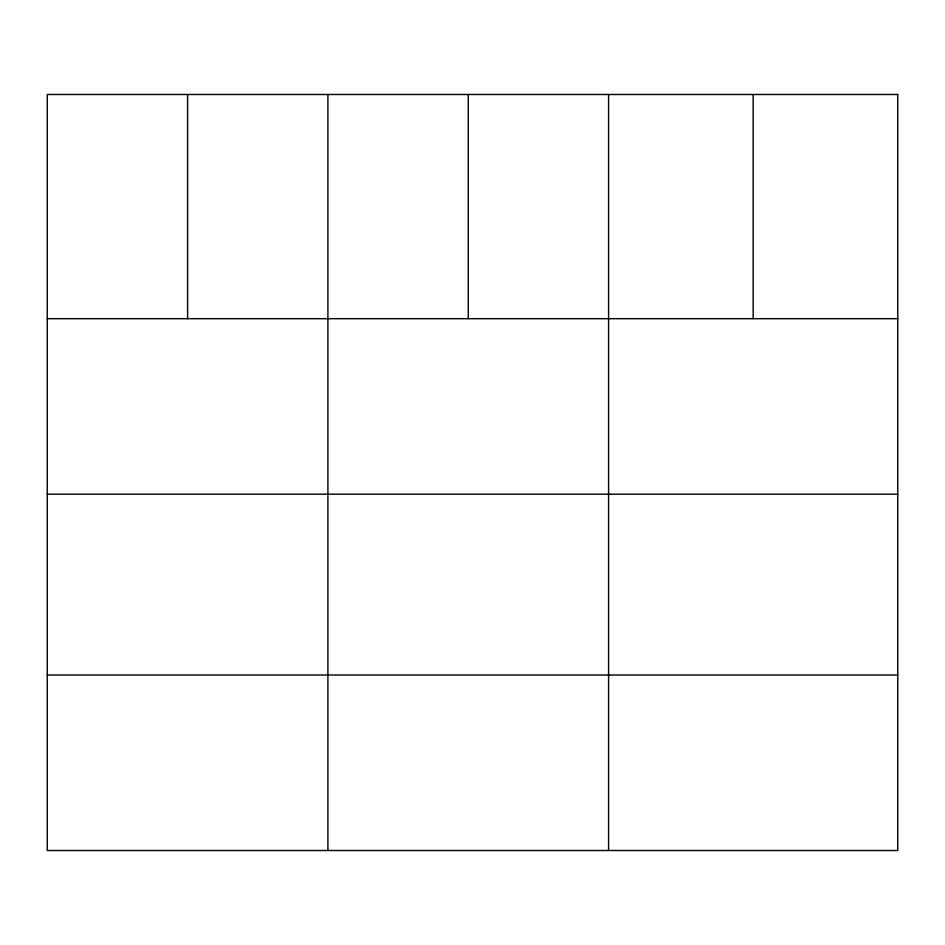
<?xml version="1.0" encoding="UTF-8"?>
<svg xmlns="http://www.w3.org/2000/svg" width="945" height="945" viewBox="0 0 945 945"><rect width="100%" height="100%" fill="white"/><g stroke="black" fill="none" stroke-linecap="round" stroke-linejoin="round"><path stroke-width="1.42" d="M47.25 318.689L897.75 318.689M47.25 494.2L897.75 494.2M47.25 675.014L897.75 675.014M753.165 94.488L753.165 318.689M608.58 94.488L608.58 850.512M468.247 94.488L468.247 318.689M327.915 94.488L327.915 850.512M187.583 94.488L187.583 318.689M897.75 94.488L47.25 94.488L47.25 850.512L897.75 850.512L897.75 94.488"/></g></svg>
